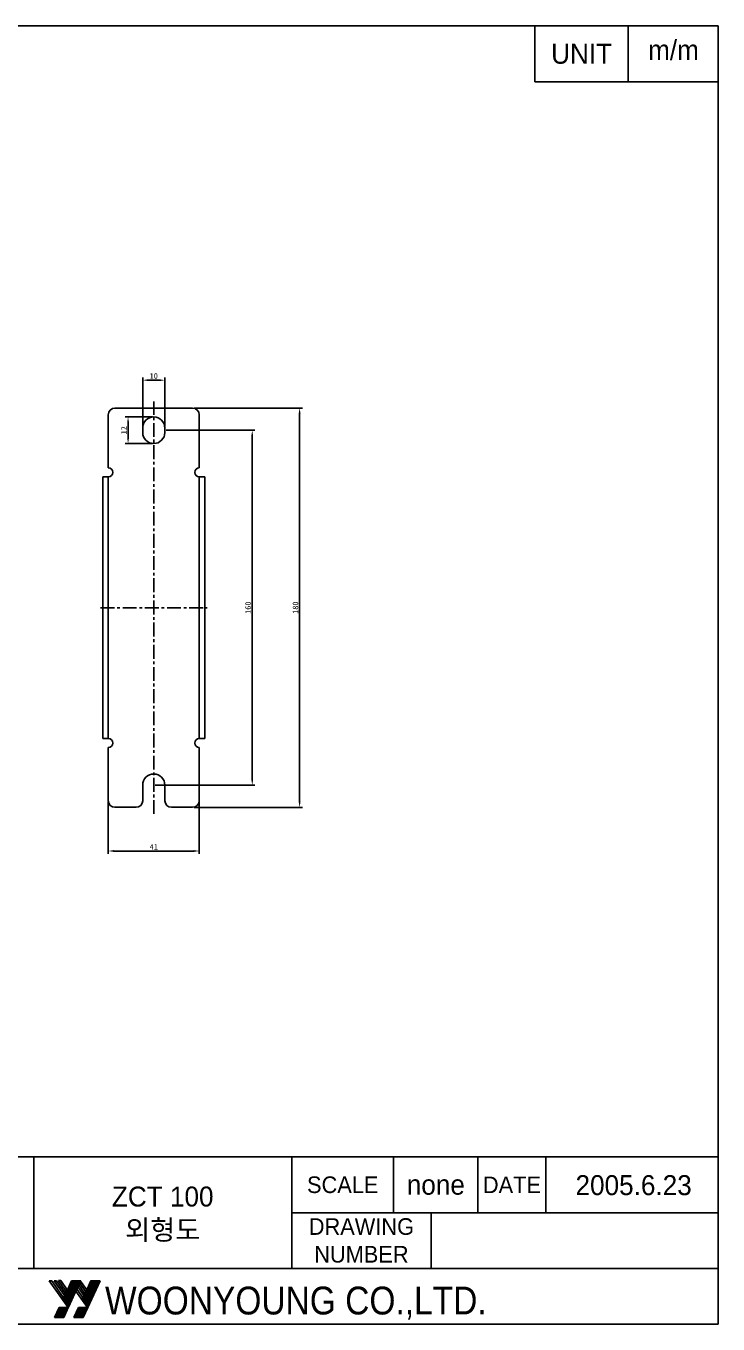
# Model space of a CAD drawing. Header units: millimetres. Extents: x 1231 to 2085, y -142 to 443.
# Drawn here: x 1773 to 2085, y -142 to 443 of the extents above; entities that cross this region are included whole.
import ezdxf

# ---------------------------------------------------------------- set-up
doc = ezdxf.new("R2010")
doc.units = ezdxf.units.MM
doc.linetypes.add('CENTER', pattern=[2, 1.25, -0.25, 0.25, -0.25])
doc.layers.add('LAYER1', color=4, linetype='Continuous')
doc.layers.add('가는실선', color=7, linetype='Continuous')
doc.styles.add('M', font='Gulim.ttf', dxfattribs={"height": 3})
doc.styles.add('ROMANT', font='GNGT.TTF', dxfattribs={"width": 0.9, "height": 3})
doc.dimstyles.new('ISO-25', dxfattribs={"dimtxt": 2.5, "dimasz": 2.5, "dimexe": 1.25, "dimexo": 0.625, "dimtad": 1, "dimtxsty": 'Standard', "dimcen": 2.5, "dimadec": 0, "dimazin": 0, "dimtfac": 1, "dimtmove": 0, "dimatfit": 3, "dimfxl": 0, "dimarcsym": 0})

# ---------------------------------------------------------------- blocks, each defined once
blk = doc.blocks.new('*X11')
at = {"color": 0}
for p, q in [((151.4, 128.86), (153.26, 130.72)), ((151.47, 129.2), (152.99, 130.72)), ((151.51, 128.7), (153.52, 130.72)), ((151.61, 128.54), (153.79, 130.72)), ((151.7, 129.69), (152.72, 130.72)), ((151.72, 128.39), (154.05, 130.72)), ((151.83, 128.23), (154.02, 130.42)), ((151.93, 130.18), (152.46, 130.72)), ((151.94, 128.08), (153.79, 129.92)), ((152.05, 127.92), (153.56, 129.43)), ((152.15, 130.68), (152.19, 130.72)), ((152.16, 127.76), (153.33, 128.93)), ((155.61, 129.09), (157.23, 130.72)), ((155.61, 128.82), (157.5, 130.72)), ((155.72, 128.67), (157.76, 130.72)), ((155.82, 128.51), (158.03, 130.72)), ((155.84, 129.59), (156.97, 130.72)), ((155.93, 128.36), (158.29, 130.72)), ((156.04, 128.2), (158.16, 130.31)), ((156.07, 130.08), (156.7, 130.72)), ((156.15, 128.04), (157.93, 129.82)), ((156.26, 127.89), (157.7, 129.33)), ((156.3, 130.57), (156.44, 130.72)), ((156.37, 127.73), (157.47, 128.83)), ((152.27, 127.61), (153.1, 128.44)), ((152.38, 127.45), (152.87, 127.95)), ((152.49, 127.3), (152.64, 127.45)), ((156.48, 127.58), (157.24, 128.34)), ((156.59, 127.42), (157.01, 127.85)), ((156.7, 127.26), (156.79, 127.35)), ((148.52, 122.8), (150.65, 124.93)), ((148.73, 123.27), (150.38, 124.93)), ((148.79, 122.8), (150.91, 124.93)), ((148.96, 123.76), (150.12, 124.93)), ((149.05, 122.8), (151.18, 124.93)), ((149.18, 124.26), (149.85, 124.93)), ((149.32, 122.8), (151.44, 124.93)), ((149.41, 124.75), (149.59, 124.93)), ((149.58, 122.8), (151.28, 124.49)), ((149.85, 122.8), (151.05, 124)), ((150.11, 122.8), (150.83, 123.51)), ((152.76, 122.8), (154.89, 124.93)), ((152.87, 123.17), (154.63, 124.93)), ((153.03, 122.8), (155.16, 124.93)), ((153.1, 123.66), (154.36, 124.93)), ((153.29, 122.8), (155.42, 124.93)), ((153.33, 124.16), (154.1, 124.93)), ((153.55, 124.65), (153.83, 124.93)), ((153.56, 122.8), (155.64, 124.88)), ((153.82, 122.8), (155.42, 124.39)), ((154.09, 122.8), (155.19, 123.9)), ((154.36, 122.8), (154.97, 123.41)), ((150.38, 122.8), (150.6, 123.02)), ((154.62, 122.8), (154.74, 122.92))]:
    blk.add_line(p, q, dxfattribs=at)
blk = doc.blocks.new('*X12')
at = {"color": 0}
for p, q in [((149.94, 72.77), (150.31, 73.14)), ((150, 72.58), (150.42, 72.99)), ((150.11, 72.42), (150.52, 72.83)), ((150.35, 73.46), (150.77, 73.87)), ((150.46, 73.3), (150.88, 73.71)), ((150.52, 73.89), (150.66, 74.03)), ((150.57, 73.14), (150.99, 73.56)), ((150.68, 72.99), (151.09, 73.4)), ((150.79, 72.83), (151.2, 73.24)), ((150.9, 72.68), (151.31, 73.09)), ((151.01, 72.52), (151.42, 72.93)), ((151.12, 72.36), (151.53, 72.78)), ((154.1, 72.7), (154.52, 73.11)), ((154.21, 72.54), (154.63, 72.96)), ((154.32, 72.39), (154.74, 72.8)), ((154.56, 73.42), (154.98, 73.84)), ((154.65, 73.77), (154.87, 73.99)), ((154.67, 73.27), (155.09, 73.68)), ((154.78, 73.11), (155.2, 73.52)), ((154.89, 72.95), (155.3, 73.37)), ((155, 72.8), (155.41, 73.21)), ((155.11, 72.64), (155.52, 73.06)), ((155.22, 72.48), (155.63, 72.9)), ((155.32, 72.33), (155.74, 72.74)), ((149.51, 71.81), (149.91, 72.21)), ((149.62, 71.66), (150.02, 72.06)), ((149.68, 72.25), (149.8, 72.37)), ((149.73, 71.5), (150.13, 71.9)), ((149.84, 71.35), (150.24, 71.75)), ((149.94, 71.19), (150.34, 71.59)), ((150.05, 71.03), (150.45, 71.43)), ((150.16, 70.88), (150.56, 71.28)), ((150.22, 72.26), (150.63, 72.68)), ((150.27, 70.72), (150.67, 71.12)), ((150.33, 72.11), (150.74, 72.52)), ((150.38, 70.57), (150.78, 70.97)), ((150.44, 71.95), (150.85, 72.36)), ((150.49, 70.41), (150.89, 70.81)), ((150.55, 71.79), (150.96, 72.21)), ((150.6, 70.26), (151, 70.66)), ((150.66, 71.64), (151.07, 72.05)), ((150.71, 70.1), (150.78, 70.17)), ((150.77, 71.48), (151.18, 71.89)), ((150.88, 71.33), (151.29, 71.74)), ((150.99, 71.17), (151.4, 71.58)), ((151.09, 71.01), (151.24, 71.16)), ((151.23, 72.21), (151.64, 72.62)), ((151.34, 72.05), (151.75, 72.46)), ((151.45, 71.9), (151.7, 72.15)), ((153.72, 71.78), (154.12, 72.18)), ((153.81, 72.14), (154.01, 72.34)), ((153.83, 71.63), (154.23, 72.03)), ((153.94, 71.47), (154.34, 71.87)), ((154.05, 71.31), (154.45, 71.71)), ((154.16, 71.16), (154.56, 71.56)), ((154.26, 71), (154.66, 71.4)), ((154.37, 70.85), (154.77, 71.25)), ((154.43, 72.23), (154.84, 72.64)), ((154.48, 70.69), (154.88, 71.09)), ((154.54, 72.07), (154.95, 72.49)), ((154.59, 70.53), (154.99, 70.94)), ((154.65, 71.92), (155.06, 72.33)), ((154.7, 70.38), (155.1, 70.78)), ((154.76, 71.76), (155.17, 72.17)), ((154.81, 70.22), (155.15, 70.57)), ((154.87, 71.61), (155.28, 72.02)), ((154.98, 71.45), (155.39, 71.86)), ((155.09, 71.29), (155.5, 71.71)), ((155.2, 71.14), (155.61, 71.55)), ((155.31, 70.98), (155.38, 71.06)), ((155.43, 72.17), (155.85, 72.59)), ((155.54, 72.01), (155.96, 72.43)), ((155.65, 71.86), (155.84, 72.05))]:
    blk.add_line(p, q, dxfattribs=at)
blk = doc.blocks.new('*X13')
at = {"color": 0}
for p, q in [((151.4, 128.86), (153.26, 130.72)), ((151.47, 129.2), (152.99, 130.72)), ((151.51, 128.7), (153.52, 130.72)), ((151.61, 128.54), (153.79, 130.72)), ((151.7, 129.69), (152.72, 130.72)), ((151.72, 128.39), (154.05, 130.72)), ((151.83, 128.23), (154.02, 130.42)), ((151.93, 130.18), (152.46, 130.72)), ((151.94, 128.08), (153.79, 129.92)), ((152.05, 127.92), (153.56, 129.43)), ((152.15, 130.68), (152.19, 130.72)), ((152.16, 127.76), (153.33, 128.93)), ((155.61, 129.09), (157.23, 130.72)), ((155.61, 128.82), (157.5, 130.72)), ((155.72, 128.67), (157.76, 130.72)), ((155.82, 128.51), (158.03, 130.72)), ((155.84, 129.59), (156.97, 130.72)), ((155.93, 128.36), (158.29, 130.72)), ((156.04, 128.2), (158.16, 130.31)), ((156.07, 130.08), (156.7, 130.72)), ((156.15, 128.04), (157.93, 129.82)), ((156.26, 127.89), (157.7, 129.33)), ((156.3, 130.57), (156.44, 130.72)), ((156.37, 127.73), (157.47, 128.83)), ((152.27, 127.61), (153.1, 128.44)), ((152.38, 127.45), (152.87, 127.95)), ((152.49, 127.3), (152.64, 127.45)), ((156.48, 127.58), (157.24, 128.34)), ((156.59, 127.42), (157.01, 127.85)), ((156.7, 127.26), (156.79, 127.35)), ((148.52, 122.8), (150.65, 124.93)), ((148.73, 123.27), (150.38, 124.93)), ((148.79, 122.8), (150.91, 124.93)), ((148.96, 123.76), (150.12, 124.93)), ((149.05, 122.8), (151.18, 124.93)), ((149.18, 124.26), (149.85, 124.93)), ((149.32, 122.8), (151.44, 124.93)), ((149.41, 124.75), (149.59, 124.93)), ((149.58, 122.8), (151.28, 124.49)), ((149.85, 122.8), (151.05, 124)), ((150.11, 122.8), (150.83, 123.51)), ((152.76, 122.8), (154.89, 124.93)), ((152.87, 123.17), (154.63, 124.93)), ((153.03, 122.8), (155.16, 124.93)), ((153.1, 123.66), (154.36, 124.93)), ((153.29, 122.8), (155.42, 124.93)), ((153.33, 124.16), (154.1, 124.93)), ((153.55, 124.65), (153.83, 124.93)), ((153.56, 122.8), (155.64, 124.88)), ((153.82, 122.8), (155.42, 124.39)), ((154.09, 122.8), (155.19, 123.9)), ((154.36, 122.8), (154.97, 123.41)), ((150.38, 122.8), (150.6, 123.02)), ((154.62, 122.8), (154.74, 122.92))]:
    blk.add_line(p, q, dxfattribs=at)
blk = doc.blocks.new('*D192')
at = {"color": 0, "lineweight": -2}
for p, q in [((1835.89, 261.16), (1875.88, 261.16)), ((1874.63, 103.66), (1874.63, 258.66)), ((1830.89, 101.16), (1875.88, 101.16))]:
    blk.add_line(p, q, dxfattribs=at)
at = {"color": 0}
for points in [[(1874.22, 258.66), (1875.05, 258.66), (1874.63, 261.16)], [(1874.22, 103.66), (1875.05, 103.66), (1874.63, 101.16)]]:
    blk.add_solid(points, dxfattribs=at)
at = {"layer": 'Defpoints', "color": 0}
for p in [(1835.26, 261.16), (1874.63, 261.16), (1830.26, 101.16)]:
    blk.add_point(p, dxfattribs=at)
at = {"color": 0, "insert": (1872.76, 181.16), "char_height": 2.5, "attachment_point": 5, "rotation": 90}
blk.add_mtext('160', dxfattribs=at)
blk = doc.blocks.new('*D193')
at = {"color": 0, "lineweight": -2}
for p, q in [((1848.39, 271.16), (1897.24, 271.16)), ((1895.99, 268.66), (1895.99, 93.66)), ((1848.39, 91.16), (1897.24, 91.16))]:
    blk.add_line(p, q, dxfattribs=at)
at = {"color": 0}
for points in [[(1895.57, 268.66), (1896.41, 268.66), (1895.99, 271.16)], [(1895.57, 93.66), (1896.41, 93.66), (1895.99, 91.16)]]:
    blk.add_solid(points, dxfattribs=at)
at = {"layer": 'Defpoints', "color": 0}
for p in [(1847.76, 271.16), (1847.76, 91.16), (1895.99, 91.16)]:
    blk.add_point(p, dxfattribs=at)
at = {"color": 0, "insert": (1894.11, 181.16), "char_height": 2.5, "attachment_point": 5, "rotation": 90}
blk.add_mtext('180', dxfattribs=at)
blk = doc.blocks.new('*D194')
at = {"color": 0, "lineweight": -2}
for p, q in [((1809.76, 93.54), (1809.76, 70.22)), ((1850.76, 93.54), (1850.76, 70.22)), ((1812.26, 71.47), (1848.26, 71.47))]:
    blk.add_line(p, q, dxfattribs=at)
at = {"color": 0}
for points in [[(1812.26, 71.89), (1812.26, 71.06), (1809.76, 71.47)], [(1848.26, 71.89), (1848.26, 71.06), (1850.76, 71.47)]]:
    blk.add_solid(points, dxfattribs=at)
at = {"layer": 'Defpoints', "color": 0}
for p in [(1809.76, 94.16), (1850.76, 94.16), (1850.76, 71.47)]:
    blk.add_point(p, dxfattribs=at)
at = {"color": 0, "insert": (1830.26, 73.35), "char_height": 2.5, "attachment_point": 5}
blk.add_mtext('41', dxfattribs=at)
blk = doc.blocks.new('*D195')
at = {"color": 0, "lineweight": -2}
for p, q in [((1825.26, 262.79), (1825.26, 284.98)), ((1827.76, 283.73), (1832.76, 283.73)), ((1835.26, 262.79), (1835.26, 284.98))]:
    blk.add_line(p, q, dxfattribs=at)
at = {"color": 0}
for points in [[(1827.76, 284.14), (1827.76, 283.31), (1825.26, 283.73)], [(1832.76, 284.14), (1832.76, 283.31), (1835.26, 283.73)]]:
    blk.add_solid(points, dxfattribs=at)
at = {"layer": 'Defpoints', "color": 0}
for p in [(1835.26, 283.73), (1825.26, 262.16), (1835.26, 262.16)]:
    blk.add_point(p, dxfattribs=at)
at = {"color": 0, "insert": (1830.26, 285.6), "char_height": 2.5, "attachment_point": 5}
blk.add_mtext('10', dxfattribs=at)
blk = doc.blocks.new('*D196')
at = {"color": 0, "lineweight": -2}
for p, q in [((1829.64, 267.16), (1817.42, 267.16)), ((1818.67, 264.66), (1818.67, 257.66)), ((1829.64, 255.16), (1817.42, 255.16))]:
    blk.add_line(p, q, dxfattribs=at)
at = {"color": 0}
for points in [[(1818.26, 264.66), (1819.09, 264.66), (1818.67, 267.16)], [(1818.26, 257.66), (1819.09, 257.66), (1818.67, 255.16)]]:
    blk.add_solid(points, dxfattribs=at)
at = {"layer": 'Defpoints', "color": 0}
for p in [(1830.26, 267.16), (1818.67, 255.16), (1830.26, 255.16)]:
    blk.add_point(p, dxfattribs=at)
at = {"color": 0, "insert": (1816.8, 261.16), "char_height": 2.5, "attachment_point": 5, "rotation": 90}
blk.add_mtext('12', dxfattribs=at)

msp = doc.modelspace()

# ---------------------------------------------------------------- linework, layer by layer
for p, q in [((1812.761, 271.163), (1847.761, 271.163)), ((1809.761, 244.163), (1809.761, 268.163)), ((1850.761, 244.163), (1850.761, 268.163)), ((1825.261, 260.163), (1825.261, 262.163)), ((1835.261, 260.163), (1835.261, 262.163)), ((1807.261, 122.163), (1807.261, 240.163)), ((1807.261, 240.163), (1809.761, 240.163)), ((1809.761, 122.163), (1809.761, 240.163)), ((1853.261, 240.163), (1850.761, 240.163)), ((1850.761, 122.163), (1850.761, 240.163)), ((1853.261, 122.163), (1853.261, 240.163)), ((1807.261, 122.163), (1809.761, 122.163)), ((1809.761, 118.163), (1809.761, 94.163)), ((1853.261, 122.163), (1850.761, 122.163)), ((1850.761, 118.163), (1850.761, 94.163)), ((1825.261, 94.163), (1825.261, 101.163)), ((1835.261, 94.163), (1835.261, 101.163)), ((1812.761, 91.163), (1822.261, 91.163)), ((1838.261, 91.163), (1847.761, 91.163)), ((1231.434, -66.474), (2084.578, -66.474)), ((1231.434, -66.474), (2077.438, -66.474)), ((1776.137, -116.677), (1776.137, -66.474)), ((1776.137, -116.677), (1776.137, -66.474)), ((1892.461, -66.474), (1892.461, -116.677)), ((1892.461, -66.474), (1892.461, -116.677)), ((1938.378, -91.576), (1938.378, -66.474)), ((1938.378, -91.576), (1938.378, -66.474)), ((1976.386, -66.474), (1976.386, -91.576)), ((1976.386, -66.474), (1976.386, -91.576)), ((2006.997, -91.576), (2006.997, -66.474)), ((2006.997, -91.576), (2006.997, -66.474)), ((1892.461, -91.576), (2084.578, -91.576)), ((1892.461, -91.576), (2077.438, -91.576)), ((1955.214, -91.576), (1955.214, -116.677)), ((1955.214, -91.576), (1955.214, -116.677)), ((1892.461, -104.126), (1892.461, -104.126)), ((1892.461, -104.126), (1892.461, -104.126)), ((1231.434, -116.677), (2084.578, -116.677)), ((1231.434, -116.677), (2077.438, -116.677)), ((1791.669, -134.375), (1783.183, -122.267)), ((1784.277, -122.267), (1783.183, -122.267)), ((1784.277, -122.267), (1783.183, -122.267)), ((1791.669, -134.375), (1783.183, -122.267)), ((1789.49, -129.833), (1784.277, -122.267)), ((1789.49, -129.833), (1784.277, -122.267)), ((1792.556, -132.575), (1785.347, -122.267)), ((1786.393, -122.267), (1785.347, -122.267)), ((1786.393, -122.267), (1785.347, -122.267)), ((1792.556, -132.575), (1785.347, -122.267)), ((1790.478, -128.108), (1786.393, -122.267)), ((1790.478, -128.108), (1786.393, -122.267)), ((1787.327, -122.203), (1788.373, -122.203)), ((1793.362, -130.833), (1787.327, -122.203)), ((1787.327, -122.203), (1788.373, -122.203)), ((1793.362, -130.833), (1787.327, -122.203)), ((1791.284, -126.367), (1788.373, -122.203)), ((1791.284, -126.367), (1788.373, -122.203)), ((1793.182, -122.267), (1791.452, -126.015)), ((1793.182, -122.267), (1791.452, -126.015)), ((1793.182, -122.267), (1797.328, -122.267)), ((1793.182, -122.267), (1797.328, -122.267)), ((1795.154, -122.267), (1794.108, -122.267)), ((1795.154, -122.267), (1794.108, -122.267)), ((1796.856, -123.284), (1797.268, -122.395)), ((1796.856, -123.284), (1797.268, -122.395)), ((1797.268, -122.395), (1797.328, -122.267)), ((1797.268, -122.395), (1797.328, -122.267)), ((1800.045, -126.367), (1797.268, -122.395)), ((1800.045, -126.367), (1797.268, -122.395)), ((1801.943, -122.267), (1800.212, -126.007)), ((1801.943, -122.267), (1800.212, -126.007)), ((1800.483, -134.375), (1806.086, -122.27)), ((1800.483, -134.375), (1806.086, -122.27)), ((1801.943, -122.267), (1806.104, -122.267)), ((1801.943, -122.267), (1806.104, -122.267)), ((1791.284, -126.367), (1789.657, -129.473)), ((1791.284, -126.367), (1789.657, -129.473)), ((1790.478, -128.108), (1790.645, -127.748)), ((1790.478, -128.108), (1790.645, -127.748)), ((1793.139, -131.315), (1790.645, -127.748)), ((1793.139, -131.315), (1790.645, -127.748)), ((1791.284, -126.367), (1791.455, -126.009)), ((1791.284, -126.367), (1791.455, -126.009)), ((1791.448, -126), (1791.447, -125.998)), ((1791.448, -126), (1791.447, -125.998)), ((1793.945, -129.573), (1791.455, -126.009)), ((1793.945, -129.573), (1791.455, -126.009)), ((1793.945, -129.573), (1795.186, -126.892)), ((1793.945, -129.573), (1795.186, -126.892)), ((1795.186, -126.892), (1795.603, -125.99)), ((1795.186, -126.892), (1795.603, -125.99)), ((1800.43, -134.375), (1795.186, -126.892)), ((1800.43, -134.375), (1795.186, -126.892)), ((1795.603, -125.99), (1796.045, -125.036)), ((1795.603, -125.99), (1796.045, -125.036)), ((1798.251, -129.833), (1795.603, -125.99)), ((1798.251, -129.833), (1795.603, -125.99)), ((1796.045, -125.036), (1796.462, -124.136)), ((1796.045, -125.036), (1796.462, -124.136)), ((1801.316, -132.575), (1796.045, -125.036)), ((1801.316, -132.575), (1796.045, -125.036)), ((1796.462, -124.136), (1796.856, -123.284)), ((1796.462, -124.136), (1796.856, -123.284)), ((1799.239, -128.108), (1796.462, -124.136)), ((1799.239, -128.108), (1796.462, -124.136)), ((1802.114, -130.851), (1796.856, -123.284)), ((1802.114, -130.851), (1796.856, -123.284)), ((1800.045, -126.367), (1798.418, -129.473)), ((1800.045, -126.367), (1798.418, -129.473)), ((1799.239, -128.108), (1799.406, -127.748)), ((1799.239, -128.108), (1799.406, -127.748)), ((1801.9, -131.315), (1799.406, -127.748)), ((1801.9, -131.315), (1799.406, -127.748)), ((1800.045, -126.367), (1800.212, -126.007)), ((1800.045, -126.367), (1800.212, -126.007)), ((1802.706, -129.573), (1800.212, -126.006)), ((1802.706, -129.573), (1800.212, -126.006)), ((1785.518, -138.824), (1787.562, -134.375)), ((1785.518, -138.824), (1787.578, -134.375)), ((1785.518, -138.824), (1787.562, -134.375)), ((1785.518, -138.824), (1787.578, -134.375)), ((1787.562, -134.375), (1791.722, -134.375)), ((1787.562, -134.375), (1791.722, -134.375)), ((1789.657, -129.473), (1789.106, -130.718)), ((1789.657, -129.473), (1789.106, -130.718)), ((1789.49, -129.833), (1789.657, -129.473)), ((1789.49, -129.833), (1789.657, -129.473)), ((1792.268, -133.196), (1789.657, -129.473)), ((1792.268, -133.196), (1789.657, -129.473)), ((1789.679, -138.824), (1791.722, -134.375)), ((1789.679, -138.824), (1791.722, -134.375)), ((1791.722, -134.375), (1792.268, -133.196)), ((1791.722, -134.375), (1792.268, -133.196)), ((1792.268, -133.196), (1792.556, -132.575)), ((1792.268, -133.196), (1792.556, -132.575)), ((1792.556, -132.575), (1793.139, -131.315)), ((1792.556, -132.575), (1793.139, -131.315)), ((1793.139, -131.315), (1793.362, -130.833)), ((1793.139, -131.315), (1793.362, -130.833)), ((1793.362, -130.833), (1793.945, -129.573)), ((1793.362, -130.833), (1793.945, -129.573)), ((1794.279, -138.824), (1796.323, -134.375)), ((1794.279, -138.824), (1796.339, -134.375)), ((1794.279, -138.824), (1796.323, -134.375)), ((1794.279, -138.824), (1796.339, -134.375)), ((1796.323, -134.375), (1800.483, -134.375)), ((1796.323, -134.375), (1800.483, -134.375)), ((1798.418, -129.473), (1797.849, -130.692)), ((1798.418, -129.473), (1797.849, -130.692)), ((1798.251, -129.833), (1798.418, -129.473)), ((1798.251, -129.833), (1798.418, -129.473)), ((1801.029, -133.196), (1798.418, -129.473)), ((1801.029, -133.196), (1798.418, -129.473)), ((1798.44, -138.824), (1800.483, -134.375)), ((1798.44, -138.824), (1800.483, -134.375)), ((1785.518, -138.824), (1789.679, -138.824)), ((1785.518, -138.824), (1789.679, -138.824)), ((1794.279, -138.824), (1798.44, -138.824)), ((1794.279, -138.824), (1798.44, -138.824))]:
    msp.add_line(p, q)
at = {"color": 1, "linetype": 'CENTER', "ltscale": 5}
for p, q in [((1830.261, 88.163), (1830.261, 274.163)), ((1806.261, 181.163), (1854.261, 181.163))]:
    msp.add_line(p, q, dxfattribs=at)
for centre, radius, start, end in [((1812.761, 268.163), 3, 90, 180), ((1847.761, 268.163), 3, 0, 90), ((1830.261, 262.163), 5, 0, 180), ((1830.261, 260.163), 5, 180, 0), ((1809.761, 242.163), 2, 270, 90), ((1850.761, 242.163), 2, 90, 270), ((1809.761, 120.163), 2, 270, 90), ((1850.761, 120.163), 2, 90, 270), ((1830.261, 101.163), 5, 0, 180), ((1812.761, 94.163), 3, 180, 270), ((1822.261, 94.163), 3, 270, 0), ((1838.261, 94.163), 3, 180, 270), ((1847.761, 94.163), 3, 270, 0)]:
    msp.add_arc(centre, radius, start, end)
at = {"layer": 'LAYER1'}
for p, q in [((1231.434, 443.418), (2084.578, 443.418)), ((2084.578, 443.418), (2084.578, -141.778)), ((2084.578, -141.778), (1231.434, -141.778)), ((2077.438, -141.778), (1231.434, -141.778))]:
    msp.add_line(p, q, dxfattribs=at)
at = {"layer": '가는실선', "linetype": 'Continuous'}
for p, q in [((2002.078, 418.218), (2002.078, 443.418)), ((2044.078, 418.218), (2044.078, 443.418)), ((2002.078, 418.218), (2084.578, 418.218))]:
    msp.add_line(p, q, dxfattribs=at)

# ---------------------------------------------------------------- block references
at = {"xscale": 2.091780606632142, "zscale": 2.091780606632092}
for name, p, yscale in [('*X11', (1474.87, -395.696), 2.091780606632099), ('*X13', (1474.87, -395.696), 2.091780606632142), ('*X12', (1476.4, -280.981), 2.091780606632099)]:
    msp.add_blockref(name, p, dxfattribs=dict(at, yscale=yscale))

# ---------------------------------------------------------------- texts
at = {"style": 'ROMANT', "width": 0.9}
for s in ['WOONYOUNG CO.,LTD', 'WOONYOUNG CO.,LTD.']:
    msp.add_text(s, height=12.55068, dxfattribs=at).set_placement((1808.279, -137.459))
at = {"layer": '가는실선', "style": 'M'}
for s, insert, char_height, width, attachment_point in [('UNIT', (2023.078, 430.818), 9, 42, 5), ('m/m', (2053.053, 437.092), 9, 27.81, 1), ('SCALE', (1915.426, -79.025), 7.5, 45.93, 5), ('SCALE', (1915.426, -79.025), 7.5, 45.93, 5), ('DATE', (1991.686, -79.025), 7.5, 30.6, 5), ('DATE', (1991.686, -79.025), 7.5, 30.6, 5), ('2005.6.23', (2046.537, -79.228), 9, 78.3302, 5), ('ZCT 100\\P외형도', (1834.292, -92.291), 9, 116.31, 5), ('none', (1957.383, -79.025), 9, 38.01, 5), ('none', (1957.383, -79.025), 9, 38.01, 5), ('DRAWING\\PNUMBER', (1923.841, -104.126), 7.5, 62.76, 5), ('DRAWING\\PNUMBER', (1923.841, -104.126), 7.5, 62.76, 5)]:
    msp.add_mtext(s, dxfattribs=dict(at, insert=insert, char_height=char_height, width=width, attachment_point=attachment_point))

# ---------------------------------------------------------------- dimensions: what is measured, and where the dimension line sits
for base, p1, p2, picture, middle in [((1835.261, 283.727), (1825.261, 262.163), (1835.261, 262.163), '*D195', (1830.261, 285.602)), ((1850.761, 71.474), (1809.761, 94.163), (1850.761, 94.163), '*D194', (1830.261, 73.349))]:
    dim = msp.add_linear_dim(base=base, p1=p1, p2=p2, dimstyle='ISO-25')
    dim.commit()
    dim.dimension.update_dxf_attribs({"geometry": picture, "text_midpoint": middle})
for base, p1, p2, picture, middle in [((1895.99, 91.163), (1847.761, 271.163), (1847.761, 91.163), '*D193', (1894.115, 181.163)), ((1818.674, 255.163), (1830.261, 267.163), (1830.261, 255.163), '*D196', (1816.799, 261.163)), ((1874.633, 261.163), (1830.261, 101.163), (1835.261, 261.163), '*D192', (1872.758, 181.163))]:
    dim = msp.add_linear_dim(base=base, p1=p1, p2=p2, angle=90, dimstyle='ISO-25')
    dim.commit()
    dim.dimension.update_dxf_attribs({"geometry": picture, "text_midpoint": middle})

doc.saveas('drawing.dxf')
